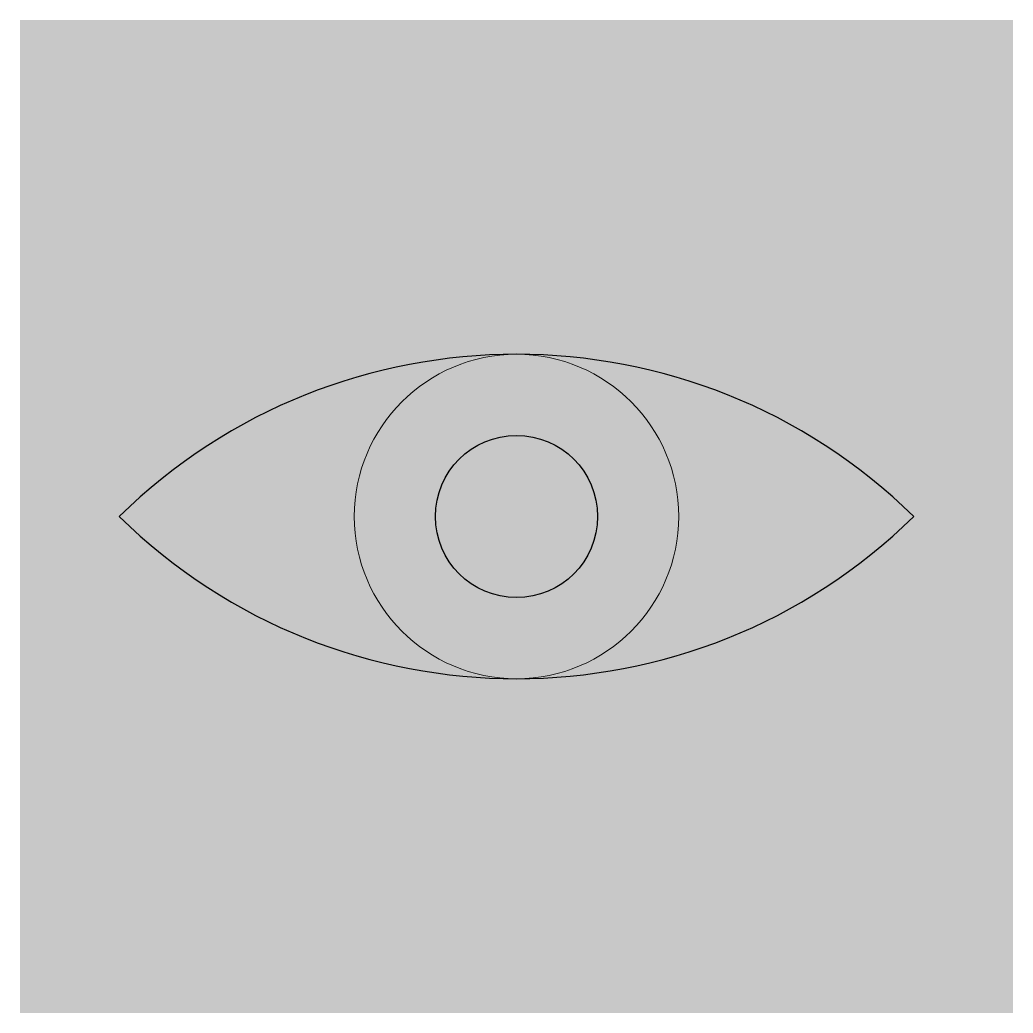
# Model space of a CAD drawing. Header units: millimetres. Extents: x -10 to 0, y 0 to 10.
import ezdxf

# ---------------------------------------------------------------- set-up
doc = ezdxf.new("R2010")
doc.units = ezdxf.units.MM
doc.layers.get('0').update_dxf_attribs({"color": 8, "lineweight": 25, "true_color": 0x808080})

msp = doc.modelspace()

# ---------------------------------------------------------------- hatches: boundary and pattern name
at = {"true_color": 0x000000}
msp.add_hatch(color=7, dxfattribs=at).paths.add_polyline_path([(-10, 0), (-10, 10), (0, 10), (0, 0)])

# ---------------------------------------------------------------- linework, layer by layer
at = {"color": 7, "lineweight": 15, "true_color": 0xffffff}
msp.add_circle((-5, 5), 1.633, dxfattribs=at)
at = {"color": 7, "true_color": 0xffffff}
msp.add_circle((-5, 5), 0.816, dxfattribs=at)
for centre, start, end in [((-5, 0.918), 45.5847, 134.4153), ((-5, 9.082), 225.5847, 314.4153)]:
    msp.add_arc(centre, 5.715, start, end, dxfattribs=at)

doc.saveas('drawing.dxf')
